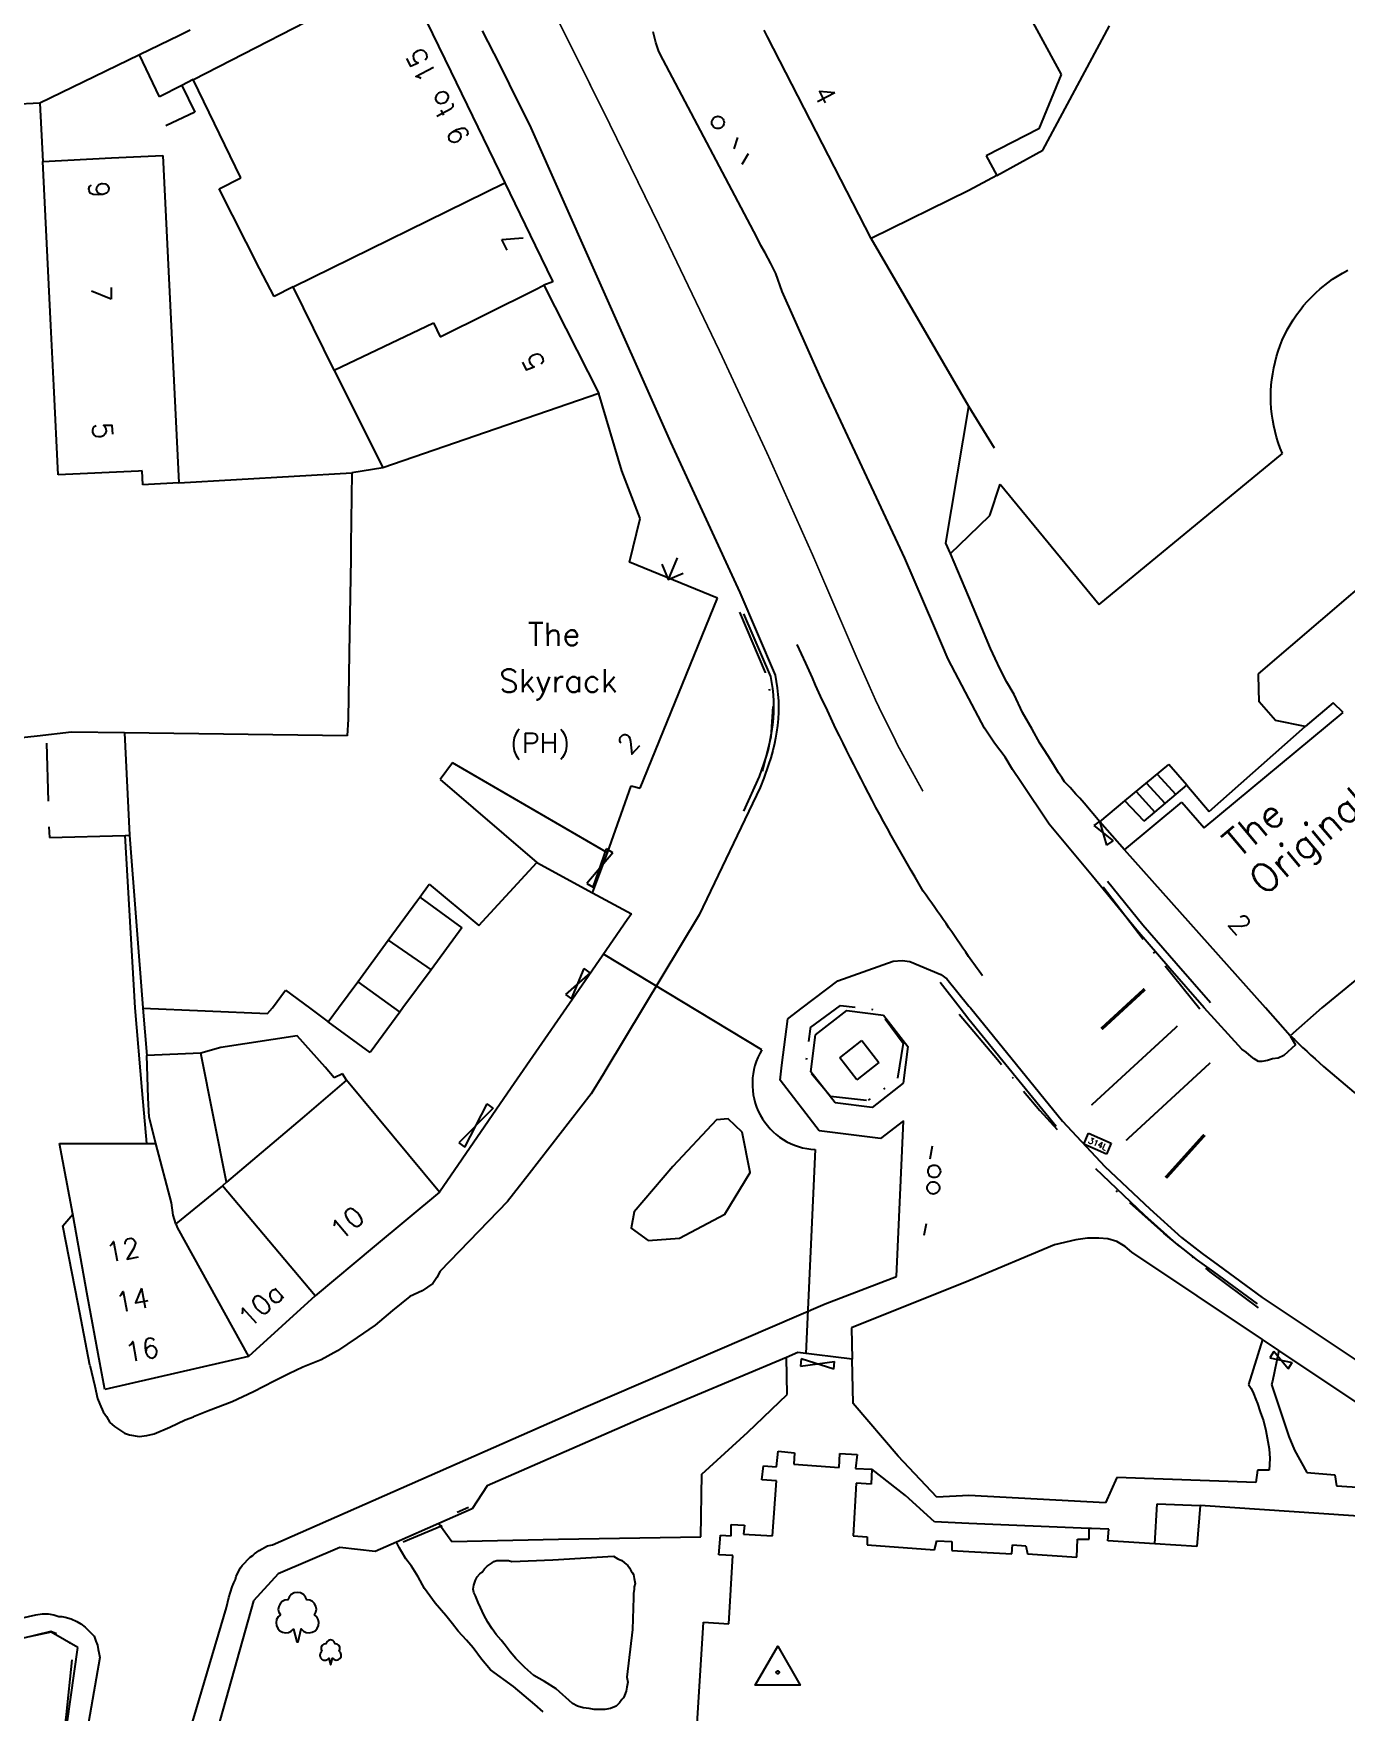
# Model space of a CAD drawing. Extents: x 427500 to 429848, y 434500 to 436505.
# Drawn here: x 427943.1 to 428022.9, y 435957.2 to 436059.2 of the extents above; entities that cross this region are included whole.
import ezdxf

# ---------------------------------------------------------------- set-up
doc = ezdxf.new("R2010")
doc.units = 0
for name, pattern in [('1004', [6, 4, -2]), ('1055', [0.6, 0.1, -0.5]), ('Dash-Dot', [6, 4, -1, 0, -1])]:
    doc.linetypes.add(name, pattern=pattern)
for name, color, linetype in [('LPTIP_Ex_Base', 8, 'Continuous'), ('PRO-MARKINGS', 7, 'Continuous'), ('PROPOSED', 1, 'Continuous'), ('UTC Text', 7, 'Continuous')]:
    doc.layers.add(name, color=color, linetype=linetype)
doc.styles.add('MtXpl_Romans', font='romans__.ttf')
doc.styles.get("Standard").update_dxf_attribs({"font": 'romans.shx'})

# ---------------------------------------------------------------- blocks, each defined once
blk = doc.blocks.new('GATE_BROWN')
at = {"layer": 'LPTIP_Ex_Base', "linetype": 'Continuous', "flags": 128}
for points in [[(0, 0.228), (0, -0.228)], [(0, 0.228), (2.261, -0.228)], [(2.261, 0.228), (0, -0.228)], [(2.261, -0.228), (2.261, 0.228)]]:
    blk.add_lwpolyline(points, dxfattribs=at)

msp = doc.modelspace()

# ---------------------------------------------------------------- linework, layer by layer
at = {"layer": 'LPTIP_Ex_Base', "color": 251, "true_color": 0x636466}
for p, q in [((427999.53, 436067.97), (428005.6, 436056.75)), ((427965.57, 436062.94), (427968.49, 436056.94)), ((427952.84, 436056.45), (427964.45, 436062.41)), ((427951.99, 436059.13), (427949.56, 436057.95)), ((427952.65, 436059.45), (427951.99, 436059.13)), ((427970.4, 436059.4), (427971.45, 436057.35)), ((427980.95, 436058.7), (427980.8, 436059.35)), ((427981.15, 436058.15), (427980.95, 436058.7)), ((427987.75, 436059.05), (427987.55, 436059.45)), ((427994.05, 436046.78), (427987.75, 436059.05)), ((428004.5, 436052.15), (428008.55, 436059.7)), ((427949.56, 436057.95), (427945.46, 436055.95)), ((427950.57, 436055.82), (427949.56, 436057.95)), ((427981.4, 436057.65), (427981.15, 436058.15)), ((427968.49, 436056.94), (427971.78, 436050.16)), ((427971.45, 436057.35), (427972.04, 436056.16)), ((427987.1, 436046.85), (427981.4, 436057.65)), ((428005.6, 436056.75), (428004.25, 436053.45)), ((427945.46, 436055.95), (427943.5, 436055)), ((427950.78, 436055.39), (427950.57, 436055.82)), ((427952.14, 436056.09), (427950.78, 436055.39)), ((427952.82, 436056.44), (427952.14, 436056.09)), ((427952.14, 436056.09), (427952.92, 436054.46)), ((427952.83, 436056.44), (427952.82, 436056.44)), ((427952.83, 436056.44), (427952.84, 436056.45)), ((427955.72, 436050.47), (427952.83, 436056.44)), ((427972.04, 436056.16), (427973.35, 436053.5)), ((427943.5, 436055), (427941.87, 436054.93)), ((427943.5, 436055), (427943.68, 436051.47)), ((427952.92, 436054.46), (427951.17, 436053.62)), ((427973.35, 436053.5), (427977.05, 436045.2)), ((428004.25, 436053.45), (428001.05, 436051.8)), ((427943.68, 436051.47), (427947.87, 436051.68)), ((427947.87, 436051.68), (427950.98, 436051.83)), ((427950.98, 436051.83), (427951.96, 436031.93)), ((428001.05, 436051.8), (428001.7, 436050.6)), ((428001.7, 436050.6), (428004.5, 436052.15)), ((427944.17, 436041.48), (427943.68, 436051.47)), ((428001.7, 436050.6), (428000, 436049.7)), ((427954.4, 436049.8), (427955.72, 436050.47)), ((427956.87, 436044.96), (427954.4, 436049.8)), ((427958.9, 436043.85), (427971.78, 436050.16)), ((427971.78, 436050.16), (427973.63, 436046.36)), ((428000, 436049.7), (427994.05, 436046.78)), ((427987.35, 436046.35), (427987.1, 436046.85)), ((428000, 436036.57), (427994.05, 436046.78)), ((427973.63, 436046.36), (427974.7, 436044.15)), ((427987.6, 436045.9), (427987.35, 436046.35)), ((427987.95, 436045.25), (427987.6, 436045.9)), ((427957.75, 436043.25), (427956.87, 436044.96)), ((427977.05, 436045.2), (427981.85, 436034.4)), ((427988.25, 436044.65), (427987.95, 436045.25)), ((427988.65, 436043.55), (427988.25, 436044.65)), ((428022.11, 436044.3), (428022.41, 436044.49)), ((428022.41, 436044.49), (428022.72, 436044.68)), ((428022.72, 436044.68), (428023.03, 436044.85)), ((427958.9, 436043.85), (427957.75, 436043.25)), ((427960.78, 436040.06), (427958.9, 436043.85)), ((427967.85, 436040.8), (427973.6, 436043.65)), ((427973.6, 436043.65), (427974.15, 436043.95)), ((427974.7, 436044.15), (427974.15, 436043.95)), ((427974.15, 436043.95), (427977.5, 436037.35)), ((427991.05, 436038.15), (427988.65, 436043.55)), ((428020.83, 436043.22), (428021.09, 436043.47)), ((428021.09, 436043.47), (428021.35, 436043.71)), ((428021.35, 436043.71), (428021.82, 436044.09)), ((428021.82, 436044.09), (428022.11, 436044.3)), ((428019.91, 436042.13), (428020.13, 436042.42)), ((428020.13, 436042.42), (428020.35, 436042.7)), ((428020.35, 436042.7), (428020.58, 436042.97)), ((428020.58, 436042.97), (428020.83, 436043.22)), ((427944.35, 436037.85), (427944.17, 436041.48)), ((427961.41, 436038.78), (427967.45, 436041.65)), ((427967.45, 436041.65), (427967.85, 436040.8)), ((428019.35, 436041.22), (428019.53, 436041.53)), ((428019.53, 436041.53), (428019.71, 436041.83)), ((428019.71, 436041.83), (428019.91, 436042.13)), ((428018.92, 436040.27), (428019.05, 436040.59)), ((428019.05, 436040.59), (428019.35, 436041.22)), ((427961.41, 436038.78), (427960.78, 436040.06)), ((428018.61, 436039.26), (428018.7, 436039.6)), ((428018.7, 436039.6), (428018.8, 436039.93)), ((428018.8, 436039.93), (428018.92, 436040.27)), ((427961.41, 436038.78), (427964.35, 436032.83)), ((428018.42, 436038.21), (428018.47, 436038.56)), ((428018.47, 436038.56), (428018.53, 436038.91)), ((428018.53, 436038.91), (428018.61, 436039.26)), ((427944.62, 436032.4), (427944.35, 436037.85)), ((427977.5, 436037.35), (427964.35, 436032.83)), ((427978.9, 436032.65), (427977.5, 436037.35)), ((427996.1, 436027.35), (427991.05, 436038.15)), ((428018.35, 436037.15), (428018.36, 436037.51)), ((428018.36, 436037.51), (428018.38, 436037.86)), ((428018.38, 436037.86), (428018.42, 436038.21)), ((427998.6, 436028.25), (428000, 436036.57)), ((428001.55, 436034.04), (428000, 436036.57)), ((428018.36, 436036.8), (428018.35, 436037.15)), ((428018.38, 436036.44), (428018.36, 436036.8)), ((428018.42, 436036.09), (428018.38, 436036.44)), ((428018.47, 436035.74), (428018.42, 436036.09)), ((428018.53, 436035.39), (428018.47, 436035.74)), ((428018.61, 436035.05), (428018.53, 436035.39)), ((427981.85, 436034.4), (427986.07, 436025.26)), ((428018.7, 436034.71), (428018.61, 436035.05)), ((428018.81, 436034.37), (428018.7, 436034.71)), ((428018.93, 436034.04), (428018.81, 436034.37)), ((428007.92, 436024.53), (428019.06, 436033.71)), ((428019.06, 436033.71), (428018.93, 436034.04)), ((427949.5, 436032.64), (427944.62, 436032.4)), ((427949.73, 436032.65), (427949.5, 436032.64)), ((427949.77, 436031.81), (427949.73, 436032.65)), ((427951.96, 436031.92), (427962.47, 436032.53)), ((427962.47, 436032.53), (427962.42, 436028.15)), ((427964.35, 436032.83), (427962.47, 436032.53)), ((427980, 436029.75), (427978.9, 436032.65)), ((427950.12, 436031.83), (427949.77, 436031.81)), ((427951.96, 436031.92), (427950.12, 436031.83)), ((427951.96, 436031.93), (427951.96, 436031.92)), ((428001.27, 436029.94), (428001.9, 436031.84)), ((428001.9, 436031.84), (428007.92, 436024.53)), ((427979.35, 436027.1), (427980, 436029.75)), ((428000, 436028.71), (428001.27, 436029.94)), ((428017.6, 436020.32), (428028.39, 436029.54)), ((427962.42, 436028.15), (427962.42, 436027.32)), ((427998.87, 436027.62), (427998.6, 436028.25)), ((427998.87, 436027.62), (428000, 436028.71)), ((427962.42, 436027.32), (427962.32, 436021.58)), ((427984.71, 436024.92), (427979.35, 436027.1)), ((427997.86, 436023.25), (427996.1, 436027.35)), ((428000, 436025), (427998.87, 436027.62)), ((427986.07, 436025.26), (427988.22, 436020.22)), ((427980, 436013.35), (427984.71, 436024.92)), ((428001.3, 436021.85), (428000, 436025)), ((427986.3, 436023.95), (427987.93, 436020.14)), ((427998.73, 436021.2), (427997.86, 436023.25)), ((427962.32, 436021.58), (427962.25, 436017.55)), ((428000, 436018.81), (427998.73, 436021.2)), ((428001.6, 436021.25), (428001.3, 436021.85)), ((428001.9, 436020.6), (428001.6, 436021.25)), ((427987.93, 436020.14), (427988.05, 436019.42)), ((427988.22, 436020.22), (427988.34, 436019.46)), ((428002.3, 436019.8), (428001.9, 436020.6)), ((428017.6, 436020.21), (428017.6, 436020.32)), ((428017.64, 436018.61), (428017.6, 436020.21)), ((427988.05, 436019.42), (427988.09, 436019.03)), ((427988.09, 436019.03), (427988.11, 436018.65)), ((427988.34, 436019.46), (427988.38, 436019.06)), ((427988.38, 436019.06), (427988.41, 436018.66)), ((428002.75, 436019.05), (428002.3, 436019.8)), ((428003.25, 436017.95), (428002.75, 436019.05)), ((427988.11, 436017.98), (427988.09, 436017.59)), ((427988.11, 436018.65), (427988.11, 436017.98)), ((427988.41, 436017.97), (427988.39, 436017.57)), ((427988.41, 436018.66), (427988.41, 436017.97)), ((428000.95, 436017), (428000, 436018.81)), ((428003.85, 436016.95), (428003.25, 436017.95)), ((428014.3, 436010.95), (428022.75, 436017.95)), ((428018.64, 436017.48), (428017.64, 436018.61)), ((428022.15, 436018.55), (428020.45, 436017.1)), ((428022.75, 436017.95), (428022.15, 436018.55)), ((427962.25, 436017.55), (427962.2, 436016.55)), ((427988.05, 436017.2), (427988, 436016.81)), ((427988.09, 436017.59), (427988.05, 436017.2)), ((427988.35, 436017.16), (427988.3, 436016.76)), ((427988.39, 436017.57), (427988.35, 436017.16)), ((428001.55, 436016.1), (428000.95, 436017)), ((428004.3, 436016.1), (428003.85, 436016.95)), ((428014.6, 436011.95), (428020.45, 436017.1)), ((428020.45, 436017.1), (428018.64, 436017.48)), ((427943.35, 436016.53), (427941.64, 436016.34)), ((427945.43, 436016.77), (427943.35, 436016.53)), ((427943.9, 436016.1), (427944, 436012.56)), ((427948.65, 436016.73), (427945.43, 436016.77)), ((427948.65, 436016.73), (427948.95, 436010.5)), ((427962.2, 436016.55), (427948.65, 436016.73)), ((427987.88, 436016.14), (427987.78, 436015.72)), ((427988, 436016.81), (427987.88, 436016.14)), ((427988.17, 436016.08), (427988.07, 436015.64)), ((427988.23, 436016.4), (427988.17, 436016.08)), ((427988.3, 436016.76), (427988.23, 436016.4)), ((428002.2, 436015.25), (428001.55, 436016.1)), ((428004.8, 436015.35), (428004.3, 436016.1)), ((427968.59, 436014.89), (427967.85, 436013.89)), ((427978.03, 436009.42), (427968.59, 436014.89)), ((427987.53, 436014.88), (427987.25, 436014.07)), ((427987.66, 436015.3), (427987.53, 436014.88)), ((427987.78, 436015.72), (427987.66, 436015.3)), ((427987.95, 436015.21), (427987.82, 436014.79)), ((427988.07, 436015.64), (427987.95, 436015.21)), ((428002.65, 436014.5), (428002.2, 436015.25)), ((428005.15, 436014.8), (428004.8, 436015.35)), ((427967.85, 436013.89), (427973.73, 436008.83)), ((427987.25, 436014.07), (427986.3, 436011.97)), ((427987.53, 436013.96), (427987.3, 436013.39)), ((427987.82, 436014.79), (427987.53, 436013.96)), ((428003.15, 436013.75), (428002.65, 436014.5)), ((428005.45, 436014.3), (428005.15, 436014.8)), ((428005.65, 436014), (428005.45, 436014.3)), ((428005.8, 436013.75), (428005.65, 436014)), ((428009.47, 436012.58), (428012.15, 436014.8)), ((428011.44, 436014.21), (428012.57, 436012.98)), ((428013.25, 436013.55), (428012.15, 436014.8)), ((427978.03, 436009.42), (427979.45, 436013.5)), ((427979.45, 436013.5), (427980, 436013.35)), ((427987.3, 436013.39), (427983.6, 436005.65)), ((428004.88, 436011.18), (428003.15, 436013.75)), ((428006.15, 436013.4), (428005.8, 436013.75)), ((428006.5, 436013), (428006.15, 436013.4)), ((428006.75, 436012.75), (428006.5, 436013)), ((428010.16, 436013.15), (428011.3, 436011.9)), ((428010.65, 436011.35), (428013.25, 436013.55)), ((428011.92, 436012.43), (428010.79, 436013.67)), ((428013.25, 436013.55), (428014.6, 436011.95)), ((428007, 436012.45), (428006.75, 436012.75)), ((428007.96, 436011.32), (428007, 436012.45)), ((428007.96, 436011.32), (428009.47, 436012.58)), ((428009.45, 436009.6), (428012.95, 436012.5)), ((428010.65, 436011.35), (428009.47, 436012.58)), ((428012.95, 436012.5), (428014.3, 436010.95)), ((427944.05, 436011), (427944.1, 436010.35)), ((428005.99, 436009.84), (428004.88, 436011.18)), ((428009.45, 436009.6), (428007.96, 436011.32)), ((427944.1, 436010.35), (427948.7, 436010.49)), ((427948.7, 436010.49), (427948.95, 436010.5)), ((427949.3, 436000), (427948.7, 436010.49)), ((427948.95, 436010.5), (427949.77, 436000)), ((428007.52, 436008), (428005.99, 436009.84)), ((427970.2, 436005), (427973.73, 436008.83)), ((427973.73, 436008.83), (427977.1, 436007)), ((427977.1, 436007), (427978.03, 436009.42)), ((428018.03, 436000), (428009.45, 436009.6)), ((428010.2, 436004.73), (428007.52, 436008)), ((428008.42, 436007.7), (428010.58, 436005.05)), ((427966.42, 436006.49), (427966.6, 436006.74)), ((427966.6, 436006.74), (427967.18, 436007.52)), ((427966.6, 436006.74), (427969.16, 436004.87)), ((427967.18, 436007.52), (427970.2, 436005)), ((427977.1, 436007), (427979.47, 436005.71)), ((427964.68, 436004.12), (427966.42, 436006.49)), ((427979.47, 436005.71), (427979.22, 436005.35)), ((427969.16, 436004.87), (427967.29, 436002.32)), ((427979.22, 436005.35), (427976.66, 436001.64)), ((427983.6, 436005.65), (427980.19, 436000)), ((428012.22, 436002.39), (428010.2, 436004.73)), ((428010.58, 436005.05), (428012.6, 436002.72)), ((427962.83, 436001.59), (427964.68, 436004.12)), ((427964.68, 436004.12), (427967.29, 436002.32)), ((427992.03, 436001.64), (427995.39, 436002.84)), ((427995.39, 436002.84), (427995.93, 436002.88)), ((427995.93, 436002.88), (427996.41, 436002.83)), ((427996.41, 436002.83), (427998.29, 436002.03)), ((428012.6, 436002.72), (428014.68, 436000.33)), ((427961.66, 436000), (427962.83, 436001.59)), ((427962.83, 436001.59), (427965.02, 436000)), ((427967.29, 436002.32), (427965.58, 436000)), ((427976.66, 436001.64), (427975.53, 436000)), ((427989.86, 436000), (427992.03, 436001.64)), ((427998.29, 436002.03), (427998.66, 436001.76)), ((427998.66, 436001.76), (428000, 436000.11)), ((428014.3, 436000), (428012.22, 436002.39)), ((428023.48, 436001.67), (428021.45, 436000)), ((427957.65, 436000), (427958.44, 436001.08)), ((427958.44, 436001.08), (427959.91, 436000)), ((427998.25, 436001.57), (427999.47, 436000)), ((427949.73, 435994.98), (427949.3, 436000)), ((427949.77, 436000), (427949.77, 435999.99)), ((427949.77, 435999.99), (427957.35, 435999.65)), ((427949.77, 435999.99), (427949.77, 435999.98)), ((427949.77, 435999.98), (427950, 435997.1)), ((427957.35, 435999.65), (427957.65, 436000)), ((427959.91, 436000), (427961.04, 435999.16)), ((427961.04, 435999.16), (427961.66, 436000)), ((427965.39, 435999.73), (427963.59, 435997.29)), ((427965.02, 436000), (427965.39, 435999.73)), ((427965.58, 436000), (427965.39, 435999.73)), ((427975.53, 436000), (427972.17, 435995.13)), ((427980.19, 436000), (427977.92, 435996.24)), ((427988.98, 435999.33), (427989.86, 436000)), ((427990.67, 435998.37), (427992.57, 435999.84)), ((427992.57, 435999.84), (427994.81, 435999.56)), ((427994.81, 435999.56), (427996.29, 435997.66)), ((427999.47, 436000), (428000, 435999.32)), ((428000, 436000.11), (428000.09, 436000)), ((428000.09, 436000), (428005.68, 435993.12)), ((428016.6, 435997.5), (428014.3, 436000)), ((428019.54, 435998.31), (428018.03, 436000)), ((428021.45, 436000), (428019.54, 435998.31)), ((427963.59, 435997.29), (427961.04, 435999.16)), ((427988.62, 435996.51), (427988.98, 435999.33)), ((428000, 435999.32), (428005.3, 435992.8)), ((427954.5, 435997.6), (427953.3, 435997.25)), ((427959.15, 435998.3), (427954.5, 435997.6)), ((427960.85, 435996.4), (427959.15, 435998.3)), ((427990.39, 435996.12), (427990.67, 435998.37)), ((427992.14, 435996.97), (427993.48, 435998.01)), ((427993.48, 435998.01), (427994.52, 435996.67)), ((427996.29, 435997.66), (427996, 435995.42)), ((428016.85, 435997.3), (428016.6, 435997.5)), ((428019.85, 435997.75), (428019.15, 435997.1)), ((428019.54, 435998.31), (428019.85, 435997.75)), ((427953.3, 435997.25), (427950, 435997.1)), ((427950.1, 435994.54), (427950, 435997.1)), ((427954.85, 435989.4), (427953.3, 435997.25)), ((427988.51, 435995.61), (427988.62, 435996.51)), ((427993.18, 435995.63), (427992.14, 435996.97)), ((427994.52, 435996.67), (427993.18, 435995.63)), ((428017.15, 435997.05), (428016.85, 435997.3)), ((428017.35, 435996.9), (428017.15, 435997.05)), ((428017.6, 435996.75), (428017.35, 435996.9)), ((428017.8, 435996.75), (428017.6, 435996.75)), ((428018.15, 435996.8), (428017.8, 435996.75)), ((428018.45, 435996.9), (428018.15, 435996.8)), ((428018.8, 435996.95), (428018.45, 435996.9)), ((428019.15, 435997.1), (428018.8, 435996.95)), ((427962.15, 435995.6), (427959.45, 435993.3)), ((427961.4, 435995.75), (427960.85, 435996.4)), ((427961.9, 435996), (427961.4, 435995.75)), ((427962.15, 435995.6), (427961.9, 435996)), ((427967.8, 435988.8), (427962.15, 435995.6)), ((427977.77, 435995.99), (427977.03, 435994.77)), ((427977.92, 435996.24), (427977.77, 435995.99)), ((427990.9, 435992.53), (427988.51, 435995.61)), ((427991.86, 435994.23), (427990.39, 435996.12)), ((427950, 435991.75), (427949.73, 435994.98)), ((427950.15, 435993.35), (427950.1, 435994.54)), ((427972.17, 435995.13), (427967.8, 435988.8)), ((427977.03, 435994.77), (427973.26, 435989.92)), ((427996, 435995.42), (427994.11, 435993.94)), ((427994.11, 435993.94), (427991.86, 435994.23)), ((427950.55, 435991.75), (427950.15, 435993.35)), ((427959.45, 435993.3), (427954.85, 435989.4)), ((427994.62, 435992.06), (427990.9, 435992.53)), ((427996.01, 435993.14), (427994.62, 435992.06)), ((427995.59, 435983.66), (427996.01, 435993.14)), ((428005.68, 435993.12), (428008.27, 435990.36)), ((427945.5, 435987.45), (427944.7, 435991.75)), ((427944.7, 435991.75), (427950, 435991.75)), ((427950, 435991.75), (427950.55, 435991.75)), ((427951.5, 435988.15), (427950.55, 435991.75)), ((428008.27, 435990.36), (428011, 435987.78)), ((427954.85, 435989.4), (427954.61, 435989.19)), ((427973.26, 435989.92), (427971.93, 435988.22)), ((428007.7, 435990.24), (428010.66, 435987.42)), ((427954.61, 435989.19), (427951.78, 435986.87)), ((427960.25, 435982.5), (427954.61, 435989.19)), ((427967.8, 435988.8), (427963.84, 435985.49)), ((427944.9, 435986.75), (427945.5, 435987.45)), ((427946.41, 435982.47), (427945.5, 435987.45)), ((427951.62, 435987.4), (427951.5, 435988.15)), ((427951.78, 435986.87), (427951.62, 435987.4)), ((427971.93, 435988.22), (427967.85, 435984)), ((428010.66, 435987.42), (428012.61, 435985.65)), ((428011, 435987.78), (428012.93, 435986.03)), ((427945.83, 435981.99), (427944.9, 435986.75)), ((427951.78, 435986.87), (427951.85, 435986.65)), ((427951.85, 435986.65), (427956.2, 435978.8)), ((427963.84, 435985.49), (427960.25, 435982.5)), ((428005.2, 435985.6), (428000, 435983.4)), ((428006.5, 435985.9), (428005.2, 435985.6)), ((428007.2, 435986), (428006.5, 435985.9)), ((428007.9, 435986), (428007.2, 435986)), ((428008.45, 435985.95), (428007.9, 435986)), ((428009, 435985.8), (428008.45, 435985.95)), ((428009.5, 435985.5), (428009, 435985.8)), ((428009.9, 435985.15), (428009.5, 435985.5)), ((428012.61, 435985.65), (428013.88, 435984.66)), ((428012.93, 435986.03), (428014.18, 435985.06)), ((428017.85, 435979.84), (428009.9, 435985.15)), ((428013.88, 435984.66), (428014.86, 435983.95)), ((428014.18, 435985.06), (428015.15, 435984.36)), ((428015.15, 435984.36), (428017.82, 435982.4)), ((427967.4, 435983.25), (427966.75, 435982.8)), ((427967.65, 435983.6), (427967.4, 435983.25)), ((427967.85, 435984), (427967.65, 435983.6)), ((427991.25, 435982), (427995.59, 435983.66)), ((428000, 435983.4), (427992.85, 435980.55)), ((428014.86, 435983.95), (428017.53, 435982)), ((427947.16, 435978.41), (427946.41, 435982.47)), ((427960.25, 435982.5), (427956.2, 435978.8)), ((427966, 435982.45), (427964.95, 435981.6)), ((427966.75, 435982.8), (427966, 435982.45)), ((428017.82, 435982.4), (428048.54, 435961.87)), ((427946.55, 435978.27), (427945.83, 435981.99)), ((427964.95, 435981.6), (427963.9, 435980.7)), ((427976.7, 435975.75), (427991.25, 435982)), ((427963.9, 435980.7), (427962.8, 435979.95)), ((427992.85, 435980.55), (427992.9, 435978.65)), ((427961.6, 435979.15), (427960.6, 435978.6)), ((427962.8, 435979.95), (427961.6, 435979.15)), ((428017.85, 435979.84), (428017, 435977.1)), ((428018.85, 435979.17), (428017.85, 435979.84)), ((428018.85, 435979.17), (428018.45, 435977.3)), ((428030.4, 435971.45), (428018.85, 435979.17)), ((427946.55, 435978.27), (427946.85, 435977)), ((427947.45, 435976.8), (427947.16, 435978.41)), ((427956.2, 435978.8), (427947.45, 435976.8)), ((427959.5, 435978.15), (427958.65, 435977.75)), ((427960.6, 435978.6), (427959.5, 435978.15)), ((427988.9, 435978.75), (427980.2, 435975.1)), ((427989.6, 435979.05), (427988.9, 435978.75)), ((427988.95, 435976.5), (427988.9, 435978.75)), ((427992.9, 435978.65), (427989.6, 435979.05)), ((427992.95, 435975.95), (427992.9, 435978.65)), ((427957.75, 435977.3), (427956.5, 435976.65)), ((427958.65, 435977.75), (427957.75, 435977.3)), ((428017, 435977.1), (428017.15, 435976.85)), ((428018.45, 435977.3), (428018.4, 435977.1)), ((428018.4, 435977.1), (428019.45, 435973.95)), ((427946.85, 435977), (427947, 435976.25)), ((427947, 435976.25), (427947.15, 435975.9)), ((427956.5, 435976.65), (427955.2, 435976.05)), ((427986.55, 435974.2), (427988.95, 435976.5)), ((428017.15, 435976.85), (428017.3, 435976.55)), ((428017.3, 435976.55), (428017.45, 435976.2)), ((428017.45, 435976.2), (428017.55, 435975.95)), ((427947.15, 435975.9), (427947.35, 435975.45)), ((427947.35, 435975.45), (427947.55, 435975.15)), ((427947.55, 435975.15), (427947.75, 435974.8)), ((427952.35, 435974.95), (427952.85, 435975.14)), ((427953.75, 435975.5), (427952.85, 435975.14)), ((427955.2, 435976.05), (427953.75, 435975.5)), ((427957.65, 435967.35), (427976.7, 435975.75)), ((427980.2, 435975.1), (427970.7, 435970.95)), ((427995.7, 435972.75), (427992.95, 435975.95)), ((428017.55, 435975.95), (428017.7, 435975.45)), ((428017.7, 435975.45), (428017.9, 435974.9)), ((427947.75, 435974.8), (427948.05, 435974.55)), ((427948.05, 435974.55), (427948.4, 435974.3)), ((427948.4, 435974.3), (427948.65, 435974.15)), ((427948.65, 435974.15), (427948.95, 435974.05)), ((427948.95, 435974.05), (427949.55, 435973.95)), ((427950, 435974), (427950.45, 435974.1)), ((427950.45, 435974.1), (427951.4, 435974.5)), ((427951.4, 435974.5), (427952.35, 435974.95)), ((427983.75, 435971.65), (427986.55, 435974.2)), ((428017.9, 435974.9), (428018.05, 435974.3)), ((428018.05, 435974.3), (428018.25, 435973.2)), ((427949.55, 435973.95), (427950, 435974)), ((427988.3, 435972.1), (427988.4, 435973.05)), ((427988.4, 435973.05), (427989.4, 435972.95)), ((428018.25, 435973.2), (428018.3, 435972.6)), ((428019.45, 435973.95), (428019.8, 435973.1)), ((428019.8, 435973.1), (428020.55, 435971.75)), ((427987.4, 435971.3), (427987.5, 435972.15)), ((427987.5, 435972.15), (427988.3, 435972.1)), ((427989.4, 435972.95), (427989.35, 435972.25)), ((427989.35, 435972.25), (427992.1, 435972.05)), ((427992.1, 435972.05), (427992.15, 435972.9)), ((427992.15, 435972.9), (427993.2, 435972.85)), ((427993.2, 435972.85), (427993.1, 435972)), ((427993.1, 435972), (427994.1, 435971.95)), ((427998.05, 435970.25), (427995.7, 435972.75)), ((428018.3, 435972.6), (428018.25, 435971.9)), ((427983.7, 435967.85), (427983.75, 435971.65)), ((427988.3, 435971.25), (427987.4, 435971.3)), ((427988.05, 435967.9), (427988.3, 435971.25)), ((427993.15, 435971.1), (427992.95, 435967.9)), ((427994.05, 435971.05), (427993.15, 435971.1)), ((427994.1, 435971.95), (427994.05, 435971.05)), ((427996.15, 435970.35), (427994.1, 435971.95)), ((428009, 435971.45), (428008.3, 435969.9)), ((428017.45, 435971.15), (428009, 435971.45)), ((428017.55, 435971.9), (428017.45, 435971.15)), ((428018.25, 435971.9), (428017.55, 435971.9)), ((428020.55, 435971.75), (428022.25, 435971.6)), ((428022.25, 435971.6), (428022.35, 435970.95)), ((427970.7, 435970.95), (427969.8, 435969.55)), ((427997.9, 435968.75), (427996.15, 435970.35)), ((428000, 435970.35), (427998.05, 435970.25)), ((428008.3, 435969.9), (428000, 435970.35)), ((428022.35, 435970.95), (428029.7, 435970.45)), ((427969.8, 435969.55), (427967.77, 435968.66)), ((428011.3, 435967.42), (428011.45, 435969.85)), ((428011.45, 435969.85), (428014.05, 435969.75)), ((428014.05, 435969.75), (428013.85, 435967.25)), ((428027.35, 435968.85), (428014.05, 435969.75)), ((427967.77, 435968.66), (427965.19, 435967.52)), ((427967.77, 435968.66), (427968.55, 435967.55)), ((427984.8, 435966.75), (427984.9, 435967.95)), ((427984.9, 435967.95), (427985.55, 435967.9)), ((427985.55, 435967.9), (427985.55, 435968.6)), ((427985.55, 435968.6), (427986.35, 435968.55)), ((427986.35, 435968.55), (427986.3, 435968)), ((427986.3, 435968), (427988.05, 435967.9)), ((428000, 435968.65), (427997.9, 435968.75)), ((428007.3, 435968.35), (428000, 435968.65)), ((428007.3, 435967.7), (428007.3, 435968.35)), ((428007.45, 435968.34), (428007.3, 435968.35)), ((428008.5, 435968.3), (428007.45, 435968.34)), ((428008.45, 435967.6), (428008.5, 435968.3)), ((427956.55, 435966.8), (427956.85, 435967)), ((427956.85, 435967), (427957.35, 435967.3)), ((427957.35, 435967.3), (427957.65, 435967.35)), ((427961.75, 435967.2), (427958, 435965.6)), ((427963.9, 435966.95), (427961.75, 435967.2)), ((427965.19, 435967.52), (427963.9, 435966.95)), ((427965.35, 435967.2), (427965.19, 435967.52)), ((427965.5, 435966.95), (427965.35, 435967.2)), ((427965.75, 435966.5), (427965.5, 435966.95)), ((427968.55, 435967.55), (427975.05, 435967.7)), ((427975.05, 435967.7), (427983.7, 435967.85)), ((427992.95, 435967.9), (427993.8, 435967.85)), ((427993.8, 435967.85), (427993.8, 435967.35)), ((427993.8, 435967.35), (427997.9, 435967.05)), ((427997.9, 435967.05), (427998.05, 435967.6)), ((427998.05, 435967.6), (427998.95, 435967.55)), ((427998.95, 435967.55), (427998.95, 435967)), ((427998.95, 435967), (428000, 435966.95)), ((428000, 435966.95), (428002.6, 435966.8)), ((428002.6, 435966.8), (428002.65, 435967.35)), ((428002.65, 435967.35), (428003.45, 435967.3)), ((428003.45, 435967.3), (428003.55, 435966.8)), ((428006.55, 435966.6), (428006.6, 435967.7)), ((428006.6, 435967.7), (428007.3, 435967.7)), ((428011.3, 435967.42), (428008.45, 435967.6)), ((428013.85, 435967.25), (428011.3, 435967.42)), ((427955.45, 435965.45), (427955.7, 435965.95)), ((427955.7, 435965.95), (427955.8, 435966.1)), ((427955.8, 435966.1), (427956.3, 435966.6)), ((427956.3, 435966.6), (427956.45, 435966.7)), ((427956.45, 435966.7), (427956.55, 435966.8)), ((427966.1, 435966.05), (427965.75, 435966.5)), ((427966.5, 435965.4), (427966.1, 435966.05)), ((427970.4, 435965.7), (427970.55, 435965.9)), ((427970.55, 435965.9), (427970.7, 435966.05)), ((427970.7, 435966.05), (427971, 435966.25)), ((427971, 435966.25), (427971.1, 435966.35)), ((427971.1, 435966.35), (427971.3, 435966.4)), ((427971.3, 435966.4), (427972, 435966.4)), ((427972, 435966.4), (427972.2, 435966.35)), ((427972.2, 435966.35), (427974.7, 435966.45)), ((427974.7, 435966.45), (427978.39, 435966.66)), ((427978.39, 435966.66), (427978.65, 435966.5)), ((427978.65, 435966.5), (427978.9, 435966.4)), ((427978.9, 435966.4), (427979.05, 435966.25)), ((427979.05, 435966.25), (427979.25, 435966.1)), ((427979.25, 435966.1), (427979.35, 435965.95)), ((427979.35, 435965.95), (427979.45, 435965.75)), ((427985.65, 435966.7), (427984.8, 435966.75)), ((427985.4, 435962.55), (427985.65, 435966.7)), ((428003.55, 435966.8), (428006.55, 435966.6)), ((427955.2, 435964.8), (427955.3, 435965.05)), ((427955.3, 435965.05), (427955.4, 435965.25)), ((427955.4, 435965.25), (427955.45, 435965.45)), ((427958, 435965.6), (427956.5, 435963.95)), ((427966.9, 435964.7), (427966.5, 435965.4)), ((427969.85, 435964.65), (427969.9, 435964.9)), ((427969.9, 435964.9), (427970, 435965.2)), ((427970, 435965.2), (427970.1, 435965.4)), ((427970.1, 435965.4), (427970.25, 435965.6)), ((427970.25, 435965.6), (427970.4, 435965.7)), ((427979.45, 435965.75), (427979.55, 435965.65)), ((427979.55, 435965.65), (427979.6, 435965.55)), ((427979.6, 435965.55), (427979.65, 435965.3)), ((427979.65, 435965.3), (427979.7, 435965)), ((427979.7, 435965), (427979.65, 435964.8)), ((427956.5, 435963.95), (427953.65, 435953.85)), ((427954.85, 435963.55), (427955, 435964.15)), ((427955, 435964.15), (427955.2, 435964.8)), ((427967.55, 435963.8), (427966.9, 435964.7)), ((427969.9, 435964.45), (427969.85, 435964.65)), ((427970, 435964.25), (427969.9, 435964.45)), ((427970.15, 435963.85), (427970, 435964.25)), ((427970.3, 435963.55), (427970.15, 435963.85)), ((427979.6, 435964.15), (427979.55, 435962.2)), ((427979.65, 435964.65), (427979.6, 435964.4)), ((427979.6, 435964.4), (427979.6, 435964.15)), ((427979.65, 435964.8), (427979.65, 435964.65)), ((427906.73, 435954.79), (427943.25, 435963.1)), ((427943.25, 435963.1), (427943.65, 435963.15)), ((427943.65, 435963.15), (427944, 435963.15)), ((427944, 435963.15), (427944.35, 435963.1)), ((427944.35, 435963.1), (427944.65, 435963)), ((427944.65, 435963), (427944.85, 435963)), ((427944.85, 435963), (427945.05, 435962.95)), ((427945.05, 435962.95), (427945.4, 435962.85)), ((427945.4, 435962.85), (427945.75, 435962.7)), ((427952.25, 435954.75), (427954.85, 435963.55)), ((427968.2, 435963.05), (427967.55, 435963.8)), ((427968.6, 435962.55), (427968.2, 435963.05)), ((427970.5, 435963.1), (427970.3, 435963.55)), ((427970.75, 435962.65), (427970.5, 435963.1)), ((427944.2, 435962.05), (427929.35, 435958.9)), ((427945.82, 435961.11), (427944.2, 435962.05)), ((427945.75, 435962.7), (427946, 435962.55)), ((427946, 435962.55), (427946.25, 435962.35)), ((427946.25, 435962.35), (427946.8, 435961.8)), ((427946.8, 435961.8), (427946.9, 435961.5)), ((427968.95, 435962.1), (427968.6, 435962.55)), ((427969.45, 435961.55), (427968.95, 435962.1)), ((427971, 435962.25), (427970.75, 435962.65)), ((427971.25, 435961.9), (427971, 435962.25)), ((427971.55, 435961.55), (427971.25, 435961.9)), ((427979.55, 435962.2), (427979.2, 435959.3)), ((427983.45, 435956.15), (427983.85, 435962.65)), ((427983.85, 435962.65), (427985.4, 435962.55)), ((427944.29, 435950.35), (427945.82, 435961.11)), ((427946.9, 435961.5), (427947, 435961.25)), ((427947, 435961.25), (427947.05, 435961)), ((427947.05, 435961), (427947.1, 435960.8)), ((427947.1, 435960.8), (427947.15, 435960.5)), ((427969.85, 435961.1), (427969.45, 435961.55)), ((427970.35, 435960.4), (427969.85, 435961.1)), ((427971.8, 435961.25), (427971.55, 435961.55)), ((427972.1, 435960.85), (427971.8, 435961.25)), ((427972.45, 435960.45), (427972.1, 435960.85)), ((427947.15, 435960.5), (427944.79, 435946.85)), ((427970.9, 435959.75), (427970.35, 435960.4)), ((427972.3, 435958.75), (427970.9, 435959.75)), ((427973, 435959.9), (427972.45, 435960.45)), ((427973.55, 435959.4), (427973, 435959.9)), ((427973.6, 435957.65), (427972.3, 435958.75)), ((427974.2, 435959.05), (427973.55, 435959.4)), ((427974.9, 435958.6), (427974.2, 435959.05)), ((427979.2, 435959.3), (427979.25, 435959)), ((427979.25, 435959), (427979.2, 435958.7)), ((427975.9, 435957.7), (427974.9, 435958.6)), ((427978.75, 435957.75), (427978.55, 435957.55)), ((427978.9, 435957.95), (427978.75, 435957.75)), ((427979, 435958.05), (427978.9, 435957.95)), ((427979.05, 435958.2), (427979, 435958.05)), ((427979.15, 435958.45), (427979.05, 435958.2)), ((427979.2, 435958.7), (427979.15, 435958.45)), ((427974.1, 435957.2), (427973.6, 435957.65)), ((427976.2, 435957.55), (427975.9, 435957.7)), ((427976.55, 435957.45), (427976.2, 435957.55)), ((427976.9, 435957.4), (427976.55, 435957.45)), ((427977.2, 435957.35), (427976.9, 435957.4)), ((427977.85, 435957.35), (427977.2, 435957.35)), ((427978.2, 435957.4), (427977.85, 435957.35)), ((427978.55, 435957.55), (427978.2, 435957.4))]:
    msp.add_line(p, q, dxfattribs=at)
for points in [[(427985.11, 436053.83), (427985.1, 436053.76), (427985.08, 436053.69), (427985.05, 436053.62), (427985, 436053.57), (427984.94, 436053.52), (427984.88, 436053.48), (427984.81, 436053.46), (427984.73, 436053.46), (427984.66, 436053.46), (427984.59, 436053.48), (427984.53, 436053.52), (427984.47, 436053.57), (427984.42, 436053.62), (427984.39, 436053.69), (427984.37, 436053.76), (427984.36, 436053.83), (427984.37, 436053.9), (427984.39, 436053.97), (427984.42, 436054.04), (427984.47, 436054.09), (427984.53, 436054.14), (427984.59, 436054.18), (427984.66, 436054.2), (427984.73, 436054.21), (427984.81, 436054.2), (427984.88, 436054.18), (427984.94, 436054.14), (427985, 436054.09), (427985.05, 436054.04), (427985.08, 436053.97), (427985.1, 436053.9), (427985.11, 436053.83)], [(427982.25, 436027.36), (427981.7, 436026.05)], [(427981.32, 436026.98), (427981.7, 436026.05), (427982.63, 436026.43)], [(427998.26, 435990.06), (427998.25, 435989.99), (427998.23, 435989.92), (427998.19, 435989.85), (427998.15, 435989.79), (427998.09, 435989.75), (427998.02, 435989.71), (427997.95, 435989.69), (427997.88, 435989.68), (427997.81, 435989.69), (427997.74, 435989.71), (427997.67, 435989.75), (427997.61, 435989.79), (427997.57, 435989.85), (427997.53, 435989.92), (427997.51, 435989.99), (427997.51, 435990.06), (427997.51, 435990.13), (427997.53, 435990.2), (427997.57, 435990.27), (427997.61, 435990.33), (427997.67, 435990.37), (427997.74, 435990.41), (427997.81, 435990.43), (427997.88, 435990.43), (427997.95, 435990.43), (427998.02, 435990.41), (427998.09, 435990.37), (427998.15, 435990.33), (427998.19, 435990.27), (427998.23, 435990.2), (427998.25, 435990.13), (427998.26, 435990.06)], [(427998.21, 435989.06), (427998.2, 435988.99), (427998.18, 435988.92), (427998.14, 435988.85), (427998.09, 435988.79), (427998.04, 435988.75), (427997.97, 435988.71), (427997.9, 435988.69), (427997.83, 435988.68), (427997.76, 435988.69), (427997.69, 435988.71), (427997.62, 435988.75), (427997.57, 435988.79), (427997.52, 435988.85), (427997.48, 435988.92), (427997.46, 435988.99), (427997.46, 435989.06), (427997.46, 435989.13), (427997.48, 435989.2), (427997.52, 435989.27), (427997.57, 435989.33), (427997.62, 435989.37), (427997.69, 435989.41), (427997.76, 435989.43), (427997.83, 435989.43), (427997.9, 435989.43), (427997.97, 435989.41), (427998.04, 435989.37), (427998.09, 435989.33), (427998.14, 435989.27), (427998.18, 435989.2), (427998.2, 435989.13), (427998.21, 435989.06)], [(427958.13, 435963.1), (427957.99, 435962.97), (427957.9, 435962.81), (427957.87, 435962.62), (427957.89, 435962.44), (427957.97, 435962.27), (427958.09, 435962.13), (427958.26, 435962.04), (427958.44, 435962.01), (427958.62, 435962.03), (427958.79, 435962.11), (427958.93, 435962.23), (427958.93, 435962.23), (427959.13, 435961.46), (427959.21, 435961.46), (427959.39, 435962.24), (427959.39, 435962.24), (427959.53, 435962.11), (427959.7, 435962.03), (427959.89, 435962.01), (427960.07, 435962.04), (427960.24, 435962.13), (427960.36, 435962.27), (427960.44, 435962.44), (427960.47, 435962.63), (427960.43, 435962.81), (427960.34, 435962.97), (427960.2, 435963.1), (427960.29, 435963.26), (427960.32, 435963.44), (427960.29, 435963.61), (427960.21, 435963.78), (427960.08, 435963.9), (427959.92, 435963.98), (427959.74, 435964), (427959.74, 435964), (427959.66, 435964.18), (427959.53, 435964.33), (427959.36, 435964.43), (427959.16, 435964.46), (427958.96, 435964.43), (427958.79, 435964.33), (427958.66, 435964.18), (427958.58, 435964), (427958.4, 435963.98), (427958.24, 435963.9), (427958.11, 435963.77), (427958.03, 435963.61), (427958, 435963.43), (427958.04, 435963.25), (427958.13, 435963.1)], [(427960.66, 435960.89), (427960.65, 435960.88), (427960.63, 435960.86), (427960.62, 435960.85), (427960.61, 435960.84), (427960.6, 435960.82), (427960.59, 435960.81), (427960.58, 435960.79), (427960.57, 435960.78), (427960.56, 435960.76), (427960.55, 435960.74), (427960.54, 435960.72), (427960.54, 435960.71), (427960.54, 435960.69), (427960.53, 435960.67), (427960.53, 435960.65), (427960.53, 435960.63), (427960.53, 435960.61), (427960.54, 435960.59), (427960.54, 435960.58), (427960.54, 435960.56), (427960.55, 435960.54), (427960.56, 435960.52), (427960.57, 435960.51), (427960.57, 435960.49), (427960.58, 435960.47), (427960.59, 435960.46), (427960.61, 435960.44), (427960.62, 435960.43), (427960.63, 435960.42), (427960.65, 435960.41), (427960.66, 435960.4), (427960.68, 435960.39), (427960.69, 435960.38), (427960.71, 435960.37), (427960.73, 435960.36), (427960.75, 435960.35), (427960.76, 435960.35), (427960.78, 435960.35), (427960.8, 435960.34), (427960.82, 435960.34), (427960.84, 435960.34), (427960.86, 435960.34), (427960.88, 435960.34), (427960.89, 435960.35), (427960.91, 435960.35), (427960.93, 435960.36), (427960.95, 435960.36), (427960.96, 435960.37), (427960.98, 435960.38), (427961, 435960.39), (427961.01, 435960.4), (427961.03, 435960.41), (427961.04, 435960.43), (427961.05, 435960.44), (427961.07, 435960.46), (427961.07, 435960.46), (427961.17, 435960.07), (427961.19, 435960.07), (427961.3, 435960.46), (427961.3, 435960.46), (427961.4, 435960.38), (427961.52, 435960.34), (427961.65, 435960.36), (427961.75, 435960.44), (427961.82, 435960.55), (427961.83, 435960.68), (427961.79, 435960.8), (427961.7, 435960.89), (427961.75, 435961), (427961.75, 435961.13), (427961.7, 435961.24), (427961.59, 435961.32), (427961.47, 435961.34), (427961.41, 435961.46), (427961.31, 435961.54), (427961.18, 435961.57), (427961.05, 435961.54), (427960.95, 435961.46), (427960.89, 435961.34), (427960.77, 435961.32), (427960.66, 435961.24), (427960.61, 435961.13), (427960.61, 435961), (427960.66, 435960.89)], [(427988.37, 435958.82), (427986.99, 435958.82), (427988.37, 435961.2), (427989.74, 435958.82), (427988.37, 435958.82)], [(427988.46, 435959.61), (427988.46, 435959.59), (427988.45, 435959.58), (427988.44, 435959.56), (427988.43, 435959.55), (427988.42, 435959.54), (427988.4, 435959.53), (427988.39, 435959.52), (427988.37, 435959.52), (427988.35, 435959.52), (427988.34, 435959.53), (427988.32, 435959.54), (427988.31, 435959.55), (427988.3, 435959.56), (427988.29, 435959.58), (427988.28, 435959.59), (427988.28, 435959.61), (427988.28, 435959.63), (427988.29, 435959.64), (427988.3, 435959.66), (427988.31, 435959.67), (427988.32, 435959.68), (427988.34, 435959.69), (427988.35, 435959.7), (427988.37, 435959.7), (427988.39, 435959.7), (427988.4, 435959.69), (427988.42, 435959.68), (427988.43, 435959.67), (427988.44, 435959.66), (427988.45, 435959.64), (427988.46, 435959.63), (427988.46, 435959.61)]]:
    msp.add_lwpolyline(points, dxfattribs=at)
at = {"layer": 'LPTIP_Ex_Base', "linetype": 'Dash-Dot', "flags": 128}
for points in [[(427985.72, 436052.23), (427985.95, 436052.91)], [(427986.2, 436051.3), (427986.6, 436051.95)], [(427986.05, 436024.05), (427987.6, 436020.39), (427988.08, 436018.48), (427987.95, 436016.46), (427987.47, 436014.51), (427986.57, 436012.65)], [(428008.17, 436007.36), (428010.63, 436004.14), (428014.04, 435999.94)], [(427993.76, 435994.36), (427991.58, 435994.61), (427990.07, 435996.42), (427990.36, 435998.72), (427990.37, 435998.8), (427992.18, 436000.14), (427994.5, 435999.87), (427996, 435997.85), (427995.64, 435995.66), (427993.88, 435994.38)], [(427999.4, 435999.62), (428001.74, 435996.86), (428004.3, 435993.76), (428005.36, 435992.61)], [(427997.65, 435990.83), (427997.78, 435991.62)], [(428017.6, 435981.76), (428014.67, 435983.95), (428011.85, 435986.31), (428008.55, 435989.23)], [(427997.28, 435986.18), (427997.42, 435986.89)], [(427968.88, 435969.34), (427969.57, 435969.65)], [(427965.59, 435967.54), (427967.97, 435968.52)], [(427944.23, 435950.35), (427944.65, 435953.57), (427945.13, 435957.04), (427945.52, 435960.76), (427945.27, 435961.61), (427944.17, 435962.08), (427940.6, 435961.22), (427938.75, 435960.78)]]:
    msp.add_lwpolyline(points, dxfattribs=at)
at = {"layer": 'LPTIP_Ex_Base', "color": 251, "true_color": 0x636466, "flags": 128}
msp.add_lwpolyline([(427986.2, 435992.45), (427985.35, 435993.25), (427984.65, 435993.2), (427982, 435990.35), (427979.65, 435987.6), (427979.45, 435986.6), (427980.5, 435985.85), (427982.4, 435986), (427985.15, 435987.45), (427986.7, 435990)], close=True, dxfattribs=at)
at = {"layer": 'PRO-MARKINGS', "linetype": '1004', "flags": 128}
msp.add_lwpolyline([(427997.2, 436013.17, 0.1, 0.1, -0.03181), (427993.16, 436021.33, 0.1, 0.1, 0.011245), (427984.93, 436039.73, 0.1, 0.1, 0.005554), (427974.37, 436061.35, 0.1, 0.1, 0), (427963.04, 436082.55, 0.1, 0.1, 0), (427956.9, 436094.19, 0.1, 0.1, 0), (427949.35, 436107.92, 0.1, 0.1, 0), (427942.04, 436120.1, 0.1, 0.1, 0), (427932.01, 436136.63, 0.1, 0.1, 0), (427925.33, 436147.62, 0.1, 0.1, 0), (427918.36, 436159.01, 0.1, 0.1, 0), (427911.99, 436169.54, 0.1, 0.1, 0), (427908.74, 436174.89, 0, 0, 0)], format="xyseb", dxfattribs=at)
at = {"layer": 'PRO-MARKINGS', "const_width": 0.2, "flags": 128}
for points in [[(428008.06, 435998.72), (428010.69, 436001.14)], [(428011.97, 435989.67), (428014.32, 435992.28)]]:
    msp.add_lwpolyline(points, dxfattribs=at)
at = {"layer": 'PRO-MARKINGS', "linetype": '1055', "const_width": 0.1, "flags": 128}
for points in [[(428007.44, 435994.08), (428012.68, 435998.9)], [(428009.55, 435991.94), (428014.67, 435996.66)]]:
    msp.add_lwpolyline(points, dxfattribs=at)
at = {"layer": 'PROPOSED', "flags": 128}
for points in [[(428000.83, 436001.95, -0.007173), (427999.97, 436003.13, 0.006146), (427997.22, 436007.1, -0.030869), (427990.08, 436020.96), (427989.55, 436022.09)], [(428019.54, 435998.31, 0.050735), (428028.16, 435991.46, 0.081824)]]:
    msp.add_lwpolyline(points, format="xyb", dxfattribs=at)
at = {"layer": 'PROPOSED', "color": 5, "flags": 128}
msp.add_lwpolyline([(427987.88, 436016.14, -0.000002), (427987.88, 436016.14)], format="xyb", dxfattribs=at)
at = {"layer": 'PROPOSED', "flags": 128}
for points in [[(427987.41, 435997.45), (427977.78, 436003.26)], [(427990.11, 435978.99), (427990.66, 435991.39)]]:
    msp.add_lwpolyline(points, dxfattribs=at)
at = {"layer": 'PROPOSED'}
msp.add_arc((427990.83, 435995.38), 4, 148.8797, 267.4632, dxfattribs=at)

# ---------------------------------------------------------------- block references
at = {"layer": 'LPTIP_Ex_Base', "linetype": 'Continuous'}
for p, xscale, zscale, rotation in [((428008.57, 436010.03), 0.6339442249117379, 0.6339442249117379, 123.6271245617919), ((427978.15, 436009.55), 1.065911776828527, 1.065911776828527, 240.3331077687887), ((427976.79, 436002.27), 0.8635718330246427, 0.8635718330246427, 234.4213436324824), ((427970.88, 435994.04), 1.300358934947244, 1.300358934947244, 234.1810905416581), ((427991.81, 435978.27), 0.9035584335254944, 0.9035584335254944, 175.3552099009896), ((428019.53, 435978.25), 0.5719903122301545, 0.5719903122301545, 149.121654130556)]:
    msp.add_blockref('GATE_BROWN', p, dxfattribs=dict(at, xscale=xscale, zscale=zscale, rotation=rotation))

# ---------------------------------------------------------------- texts
at = {"layer": 'LPTIP_Ex_Base', "color": 251, "true_color": 0x636466, "style": 'MtXpl_Romans'}
for s, height, rotation, p in [('9 to 15', 1.2, 118, (427969.7, 436052.92)), ('4', 1.2, 296.9, (427990.48, 436055.68)), ('9', 1.2, 275.5, (427946.45, 436050.2)), ('7', 1.2, 118, (427973.06, 436046.5)), ('7', 1.2, 271.1, (427946.63, 436043.94)), ('5', 1.2, 116.2, (427974.27, 436039.1)), ('5', 1.2, 275.2, (427946.68, 436035.55)), ('The', 1.4, 0.4, (427973.19, 436022.01)), ('Original Oak Inn', 1.7, 40.5, (428017.94, 436006.78)), ('2', 1.2, 47.2, (427979.39, 436015.32)), ('The', 1.7, 39.7, (428016.36, 436009.05)), ('2', 1.2, 310.8, (428015.69, 436005.08)), ('10', 1.2, 40.4, (427961.8, 435985.8)), ('12', 1.2, 10.2, (427947.64, 435984.52)), ('14', 1.2, 10.2, (427948.23, 435981.47)), ('10a', 1.2, 42.2, (427956.23, 435980.47)), ('16', 1.2, 10.2, (427948.81, 435978.44))]:
    msp.add_text(s, height=height, rotation=rotation, dxfattribs=at).set_placement(p)
for s, height, p in [('Skyrack', 1.4, (427971.43, 436019.19)), ('(PH)', 1.2, (427972.09, 436015.51))]:
    msp.add_text(s, height=height, dxfattribs=at).set_placement(p)
at = {"layer": 'UTC Text', "insert": (428007.36, 435992.14), "char_height": 0.36, "attachment_point": 1, "rotation": 336.2696, "bg_fill": 16, "box_fill_scale": 1.5, "bg_fill_color": 256, "bg_fill_transparency": 0}
msp.add_mtext_dynamic_manual_height_columns('314L', width=1.1532, gutter_width=1.8, heights=[0.36], dxfattribs=at)

doc.saveas('drawing.dxf')
